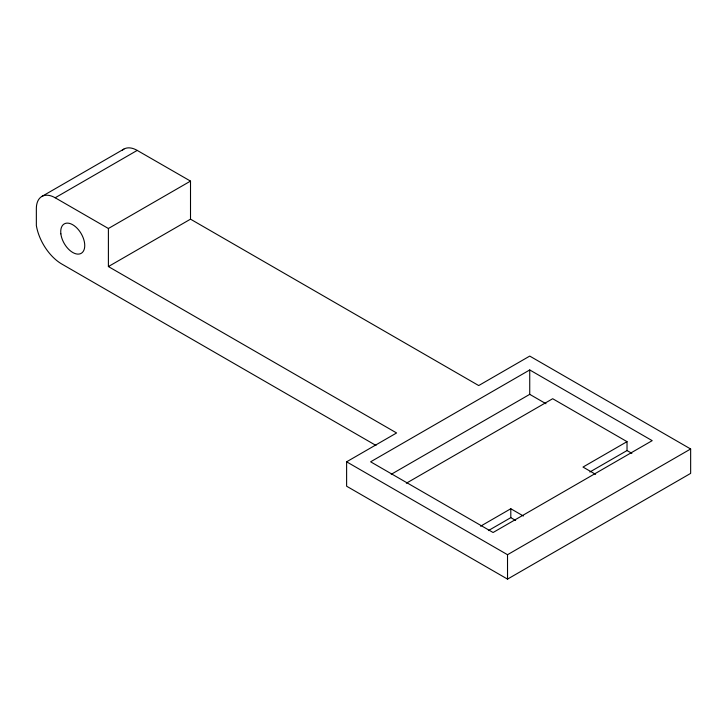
<?xml version="1.0" encoding="UTF-8"?>
<svg xmlns="http://www.w3.org/2000/svg" width="727" height="727" viewBox="0 0 727 727"><rect width="100%" height="100%" fill="white"/><g stroke="black" fill="none" stroke-linecap="round" stroke-linejoin="round"><path stroke-width="1.09" d="M41.857 196.454L123.899 149.09M55.17 197.771L137.203 150.407L190.51 181.105L190.51 219.163L478.702 385.555L529.738 356.085L690.65 448.986L690.65 473.386L507.528 579.11L346.615 486.209L346.615 461.809L396.597 432.956L108.396 266.564L108.396 228.505L55.17 197.771A26.608 15.367 60 0 0 36.35 208.64L36.35 225.524A36.877 21.292 60 0 0 61.85 264.065L375.986 445.451M108.396 228.505L190.51 181.105M108.396 266.564L190.51 219.163M529.738 369.952L370.625 461.809L493.088 532.509L652.192 440.653L529.738 369.952L529.738 394.343L545.986 403.73M391.253 474.295L529.738 394.343M406.338 483.219L552.684 398.723L627.019 441.652L627.028 450.549L631.863 453.339M480.583 526.194L510.799 508.746L523.385 516.016M627.019 441.652L582.999 467.061L595.586 474.331M488.38 530.592L510.808 517.642L515.643 520.441M589.851 472.005L627.028 450.549M346.615 461.809L507.519 554.71L690.65 448.986M510.799 508.746L510.808 517.642M507.519 554.71L507.528 579.11M122.272 150.289A26.608 15.367 60 0 1 137.203 150.407M60.868 233.858A16.985 9.805 60 0 0 80.243 253.778A16.985 9.805 60 0 0 77.107 228.223A16.985 9.805 60 0 0 60.868 233.858"/></g></svg>
